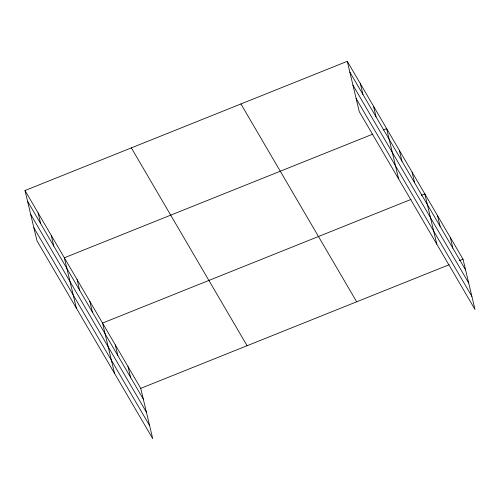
<?xml version="1.0" encoding="UTF-8"?>
<svg xmlns="http://www.w3.org/2000/svg" width="500" height="500" viewBox="0 0 500 500"><rect width="100%" height="100%" fill="white"/><g stroke="black" fill="none" stroke-linecap="round" stroke-linejoin="round"><path stroke-width="0.75" d="M25 190.512L140.738 388.356L152.725 438.675L36.987 240.831L25 190.512L347.275 61.325L463.013 259.169L475 309.488L359.263 111.644L347.275 61.325M372.881 134.1L64.35 257.781L76.338 308.1M383.006 130.037L386.625 128.588L398.612 178.912M411.075 199.387L102.544 323.069L114.531 373.387M421.2 195.331L424.819 193.881L436.806 244.2M140.738 388.356L449.269 264.675M459.394 260.619L463.013 259.169M349.837 72.069L465.569 269.913M352.944 85.131L468.681 282.975M356.15 98.581L471.887 296.425M240.925 103.956L356.662 301.8M131.35 147.881L247.087 345.725M27.562 201.256L143.294 399.1M30.669 214.319L146.406 412.163M33.875 227.775L149.613 425.619M450.281 237.406L452.844 248.15M437.55 215.644L440.112 226.388M412.088 172.119L414.65 182.862M399.356 150.356L401.919 161.1M373.506 106.169L376.069 116.912M360.394 83.744L362.95 94.494M128.006 366.594L130.562 377.337M115.275 344.831L117.831 355.575M89.812 301.306L92.375 312.05M77.081 279.544L79.644 290.287M51.231 235.356L53.794 246.1M38.119 212.938L40.675 223.681"/></g></svg>
